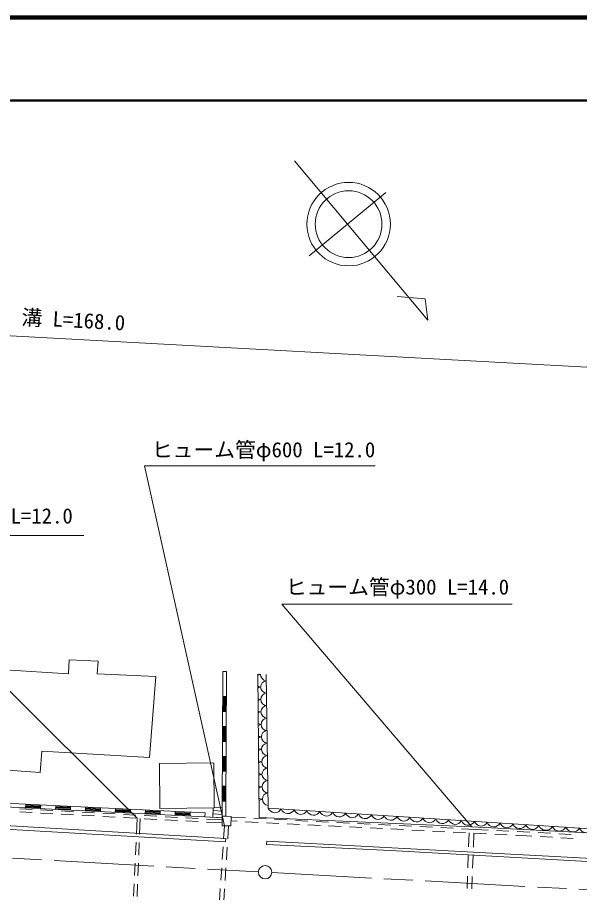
# Model space of a CAD drawing. Units: millimetres, scale not verified. Extents: x 40000 to 680000, y 20000 to 380000.
# Drawn here: x 438484 to 506083, y 274788 to 380000 of the extents above; entities that cross this region are included whole.
import ezdxf
from ezdxf.enums import TextEntityAlignment as Align

# ---------------------------------------------------------------- set-up
doc = ezdxf.new("R2010")
doc.units = ezdxf.units.MM
doc.header["$LTSCALE"] = 1000
doc.linetypes.add('CHAIN', pattern=[18.5, 12, -1.5, 3.5, -1.5])
for name, color, linetype, lineweight in [('M-BGD', 7, 'Continuous', 13), ('M-BMK', 2, 'CHAIN', 13), ('M-BMK-SRVR', 3, 'Continuous', 13), ('M-STR-HTXT', 7, 'Continuous', 13), ('M-TTL', 2, 'Continuous', 140), ('M-TTL-LINE', 7, 'Continuous', 50)]:
    doc.layers.add(name, color=color, linetype=linetype, lineweight=lineweight)
doc.styles.add('ＭＳ ゴシック', font='')
doc.styles.get('ＭＳ ゴシック').set_extended_font_data('MS Gothic')

msp = doc.modelspace()

# ---------------------------------------------------------------- linework, layer by layer
at = {"layer": 'M-BGD'}
for p, q in [((463093, 284980), (463173, 301353)), ((463173, 301353), (463623, 301351)), ((463543, 284982), (463623, 301351)), ((467404, 301058), (467549, 283815)), ((468652, 284933), (468401, 301005)), ((463608, 298359), (463158, 298361)), ((463240, 296561), (463248, 298361)), ((463330, 296560), (463338, 298360)), ((463420, 296560), (463428, 298360)), ((463510, 296559), (463518, 298359)), ((463150, 296561), (463600, 296559)), ((463591, 294759), (463141, 294761)), ((463222, 292961), (463231, 294761)), ((463312, 292960), (463321, 294760)), ((463402, 292960), (463411, 294760)), ((463492, 292959), (463501, 294759)), ((463132, 292961), (463582, 292959)), ((463573, 291159), (463123, 291161)), ((463204, 289361), (463213, 291161)), ((463294, 289360), (463303, 291160)), ((463384, 289360), (463393, 291160)), ((463474, 289359), (463483, 291159)), ((463114, 289361), (463564, 289359)), ((463555, 287559), (463105, 287561)), ((463186, 285761), (463195, 287561)), ((463276, 285760), (463285, 287560)), ((463366, 285760), (463375, 287560)), ((463456, 285760), (463465, 287560)), ((461035, 283900), (435480, 285148)), ((461057, 284349), (435502, 285598)), ((439483, 285403), (439461, 284954)), ((441267, 285046), (439470, 285134)), ((441272, 285136), (439474, 285224)), ((441276, 285226), (439478, 285314)), ((441259, 284866), (441281, 285316)), ((443079, 285228), (443057, 284778)), ((444872, 285050), (443074, 285138)), ((444854, 284690), (444876, 285140)), ((463096, 285761), (463546, 285759)), ((440246, 284393), (438748, 284474)), ((438758, 284868), (440256, 284785)), ((441263, 284956), (439465, 285044)), ((442742, 284258), (441244, 284339)), ((441254, 284729), (442752, 284646)), ((444859, 284780), (443061, 284868)), ((444863, 284870), (443065, 284958)), ((444868, 284960), (443070, 285048)), ((445238, 284123), (443741, 284204)), ((443750, 284591), (445248, 284507)), ((446246, 284452), (447744, 284369)), ((446674, 285052), (446652, 284603)), ((448455, 284605), (446657, 284692)), ((448459, 284694), (446661, 284782)), ((448463, 284784), (446665, 284872)), ((448468, 284874), (446670, 284962)), ((448450, 284515), (448472, 284964)), ((448742, 284313), (450240, 284230)), ((450270, 284876), (450248, 284427)), ((452050, 284429), (450252, 284517)), ((452055, 284519), (450257, 284607)), ((452059, 284609), (450261, 284696)), ((452063, 284699), (450266, 284786)), ((451239, 284175), (452736, 284091)), ((452046, 284339), (452068, 284788)), ((453866, 284701), (453844, 284251)), ((455646, 284253), (453848, 284341)), ((455650, 284343), (453852, 284431)), ((455655, 284433), (453857, 284521)), ((455659, 284523), (453861, 284611)), ((455642, 284163), (455664, 284613)), ((457461, 284525), (457439, 284075)), ((459242, 284077), (457444, 284165)), ((459246, 284167), (457448, 284255)), ((459250, 284257), (457453, 284345)), ((459255, 284347), (457457, 284435)), ((459237, 283987), (459259, 284437)), ((461035, 283900), (461057, 284349)), ((462023, 284948), (461994, 283846)), ((462004, 284246), (463099, 284184)), ((462015, 284646), (463096, 284585)), ((463105, 283954), (463093, 284980)), ((463555, 283959), (463543, 284982)), ((447735, 283988), (446237, 284069)), ((450231, 283853), (448733, 283934)), ((452727, 283718), (451230, 283799)), ((452787, 281820), (452875, 283710)), ((453253, 283690), (453175, 281793)), ((455224, 283583), (453726, 283664)), ((453735, 284036), (455232, 283953)), ((457720, 283448), (456222, 283529)), ((456231, 283897), (457729, 283814)), ((460216, 283313), (458719, 283394)), ((458727, 283758), (460225, 283675)), ((461035, 283900), (463102, 283783)), ((463090, 283158), (461215, 283259)), ((461223, 283620), (463097, 283516)), ((463105, 283954), (463555, 283959)), ((464924, 283350), (464173, 283388)), ((464181, 283843), (465914, 283756)), ((467421, 283225), (465922, 283300)), ((466913, 283706), (468411, 283632)), ((469917, 283100), (468419, 283175)), ((469410, 283582), (470908, 283507)), ((472414, 282975), (470916, 283050)), ((471907, 283457), (473405, 283383)), ((474404, 283333), (475902, 283258)), ((476901, 283208), (478399, 283133)), ((479397, 283084), (480896, 283009)), ((463278, 281260), (463383, 282818)), ((463863, 282808), (463765, 281230)), ((474911, 282850), (473413, 282925)), ((477408, 282725), (475910, 282800)), ((479905, 282600), (478407, 282675)), ((482402, 282474), (480904, 282550)), ((481894, 282959), (483392, 282884)), ((484899, 282349), (483401, 282424)), ((484391, 282834), (485889, 282760)), ((487396, 282224), (485897, 282299)), ((486888, 282710), (488386, 282635)), ((489892, 282099), (488394, 282174)), ((489385, 282585), (490883, 282510)), ((492389, 281974), (490891, 282049)), ((491882, 282461), (493615, 282374)), ((493615, 282374), (495100, 282297)), ((496099, 282245), (497597, 282167)), ((498596, 282115), (500094, 282037)), ((501092, 281985), (502590, 281907)), ((492796, 281954), (492738, 280269)), ((493324, 280225), (493390, 281924)), ((494886, 281849), (493388, 281924)), ((497383, 281724), (495885, 281799)), ((499133, 281636), (498382, 281674)), ((500345, 281570), (499133, 281636)), ((502841, 281434), (501344, 281516)), ((503589, 281855), (505087, 281777)), ((505338, 281298), (503840, 281380)), ((452671, 279323), (452740, 280822)), ((453134, 280794), (453072, 279295)), ((463111, 278765), (463211, 280262)), ((463702, 280232), (463609, 278735)), ((492703, 279269), (492650, 277770)), ((493227, 277727), (493285, 279226)), ((452554, 276826), (452624, 278324)), ((453031, 278296), (452970, 276797)), ((462943, 276271), (463044, 277767)), ((463547, 277737), (463453, 276240)), ((492616, 276771), (492563, 275272)), ((493130, 275229), (493188, 276728)), ((452438, 274329), (452508, 275827)), ((452929, 275798), (452867, 274299)), ((462776, 273776), (462876, 275273)), ((463391, 275242), (463298, 273745))]:
    msp.add_line(p, q, dxfattribs=at)
for points in [[(455110, 300750), (454348, 291014), (441394, 291776), (441224, 289236), (436144, 289574), (436976, 301580), (444611, 301089), (444696, 302782), (448167, 302613), (448082, 301089)], [(455554, 290313), (462112, 290366), (462155, 284949), (455598, 284896)], [(463105, 283954), (464183, 283933), (464161, 282803), (463084, 282823)], [(435594, 282504), (463500, 280886), (463523, 281289), (435617, 282907)], [(468437, 280560), (483342, 279839), (510610, 278314), (510632, 278727), (468459, 280973)]]:
    msp.add_lwpolyline(points, close=True, dxfattribs=at)
for points in [[(461994, 283846), (463102, 283783), (463093, 284980), (462155, 285012)], [(468652, 284933), (501182, 282828), (510978, 282221)], [(510978, 282221), (510927, 281749), (493131, 282672), (467549, 283815)]]:
    msp.add_lwpolyline(points, dxfattribs=at)
for centre, radius, start, end in [((467764, 300245), 752, 94.84675, 118.52972), ((467741, 301745), 752, 246.46115, 266.94702), ((468452, 301006), 752, 177.25632, 266.94702), ((468476, 299506), 752, 94.84675, 266.94702), ((467764, 300245), 752, 242.43547, 266.94702), ((467788, 298746), 752, 94.84675, 119.47047), ((467788, 298746), 752, 241.49472, 266.94702), ((467811, 297246), 752, 94.84675, 120.41986), ((468499, 298007), 752, 94.84675, 266.94702), ((468523, 296507), 752, 94.84675, 266.94702), ((467811, 297246), 752, 240.54532, 266.94702), ((467835, 295746), 752, 94.84675, 121.3784), ((468546, 295007), 752, 94.84675, 266.94702), ((467835, 295746), 752, 239.58679, 266.94702), ((467858, 294246), 752, 94.84675, 122.34664), ((467858, 294246), 752, 238.61855, 266.94702), ((468570, 293507), 752, 94.84675, 266.94702), ((467882, 292746), 752, 94.84675, 123.32515), ((468593, 292007), 752, 94.84675, 266.94702), ((467882, 292746), 752, 237.64004, 266.94702), ((467905, 291246), 752, 94.84675, 124.31458), ((467905, 291246), 752, 236.65061, 266.94702), ((467929, 289747), 752, 94.84675, 125.31559), ((468617, 290507), 752, 94.84675, 266.94702), ((468640, 289008), 752, 94.84675, 266.94702), ((467929, 289747), 752, 235.6496, 266.94702), ((467952, 288247), 752, 94.84675, 126.32892), ((467952, 288247), 752, 234.63627, 266.94702), ((467976, 286747), 752, 94.84675, 127.35538), ((468664, 287508), 752, 94.84675, 266.94702), ((468687, 286008), 752, 94.84675, 266.94702), ((467976, 286747), 752, 233.60981, 266.94702), ((467999, 285247), 752, 94.84675, 128.39581), ((469450, 285234), 852, 200.71718, 331.87769), ((470999, 285134), 852, 200.71718, 331.87769), ((472548, 285034), 852, 200.71718, 331.87769), ((474097, 284934), 852, 200.71718, 331.87769), ((475646, 284833), 852, 200.71718, 331.87769), ((477195, 284733), 852, 200.71718, 331.87769), ((478744, 284633), 852, 200.71718, 331.87769), ((480293, 284533), 852, 200.71718, 331.87769), ((481842, 284432), 852, 200.71718, 331.87769), ((483391, 284332), 852, 200.71718, 331.87769), ((484940, 284232), 852, 200.71718, 331.87769), ((486489, 284132), 852, 200.71718, 331.87769), ((488038, 284031), 852, 200.71718, 331.87769), ((489587, 283931), 852, 200.71718, 331.87769), ((491136, 283831), 852, 200.71718, 331.87769), ((492685, 283731), 852, 200.71718, 331.87769), ((494234, 283631), 852, 200.71718, 331.87769), ((495783, 283530), 852, 200.71718, 331.87769), ((497332, 283430), 852, 200.71718, 331.87769), ((498881, 283330), 852, 200.71718, 331.87769), ((500430, 283230), 852, 200.71718, 331.87769), ((502024, 283195), 919, 203.58015, 329.33254), ((503657, 283094), 919, 203.58015, 329.33254), ((505290, 282993), 919, 203.58015, 329.33254), ((506922, 282892), 919, 203.58015, 329.33254)]:
    msp.add_arc(centre, radius, start, end, dxfattribs=at)
at = {"layer": 'M-BMK'}
for p, q in [((368997, 282692), (467467, 277271)), ((469064, 277174), (567293, 271848))]:
    msp.add_line(p, q, dxfattribs=at)
at = {"layer": 'M-BMK-SRVR'}
for p, q in [((471804, 362778), (487832, 343591)), ((482771, 358977), (473577, 351345)), ((487512, 346171), (484168, 346436)), ((487832, 343591), (487512, 346171))]:
    msp.add_line(p, q, dxfattribs=at)
for centre, radius in [((478313, 355153), 5016), ((478313, 355153), 4013), ((468265, 277224), 800)]:
    msp.add_circle(centre, radius, dxfattribs=at)
at = {"layer": 'M-STR-HTXT'}
msp.add_line((363066, 345758), (535966, 336384), dxfattribs=at)
for points in [[(463383, 282818), (453775, 326109), (481491, 326109)], [(452875, 283710), (418743, 317718), (446458, 317718)], [(493131, 282672), (470281, 309474), (497996, 309474)]]:
    msp.add_lwpolyline(points, dxfattribs=at)
at = {"layer": 'M-TTL'}
msp.add_line((680000, 380000), (40000, 380000), dxfattribs=at)
at = {"layer": 'M-TTL-LINE'}
msp.add_line((40000, 370000), (680000, 370000), dxfattribs=at)

# ---------------------------------------------------------------- texts
at = {"layer": 'M-STR-HTXT', "style": 'ＭＳ ゴシック'}
msp.add_text('側\u3000\u3000溝 L=168.0', height=1833, rotation=356.77, dxfattribs=at).set_placement((441458, 343846), align=Align.MIDDLE_CENTER)
for s, p in [('ヒューム管φ600 L=12.0', (468081, 328031)), ('ヒューム管φ300 L=12.0', (431702, 320072)), ('ヒューム管φ300 L=14.0', (484180, 311527))]:
    msp.add_text(s, height=1833, dxfattribs=at).set_placement(p, align=Align.MIDDLE_CENTER)

doc.saveas('drawing.dxf')
